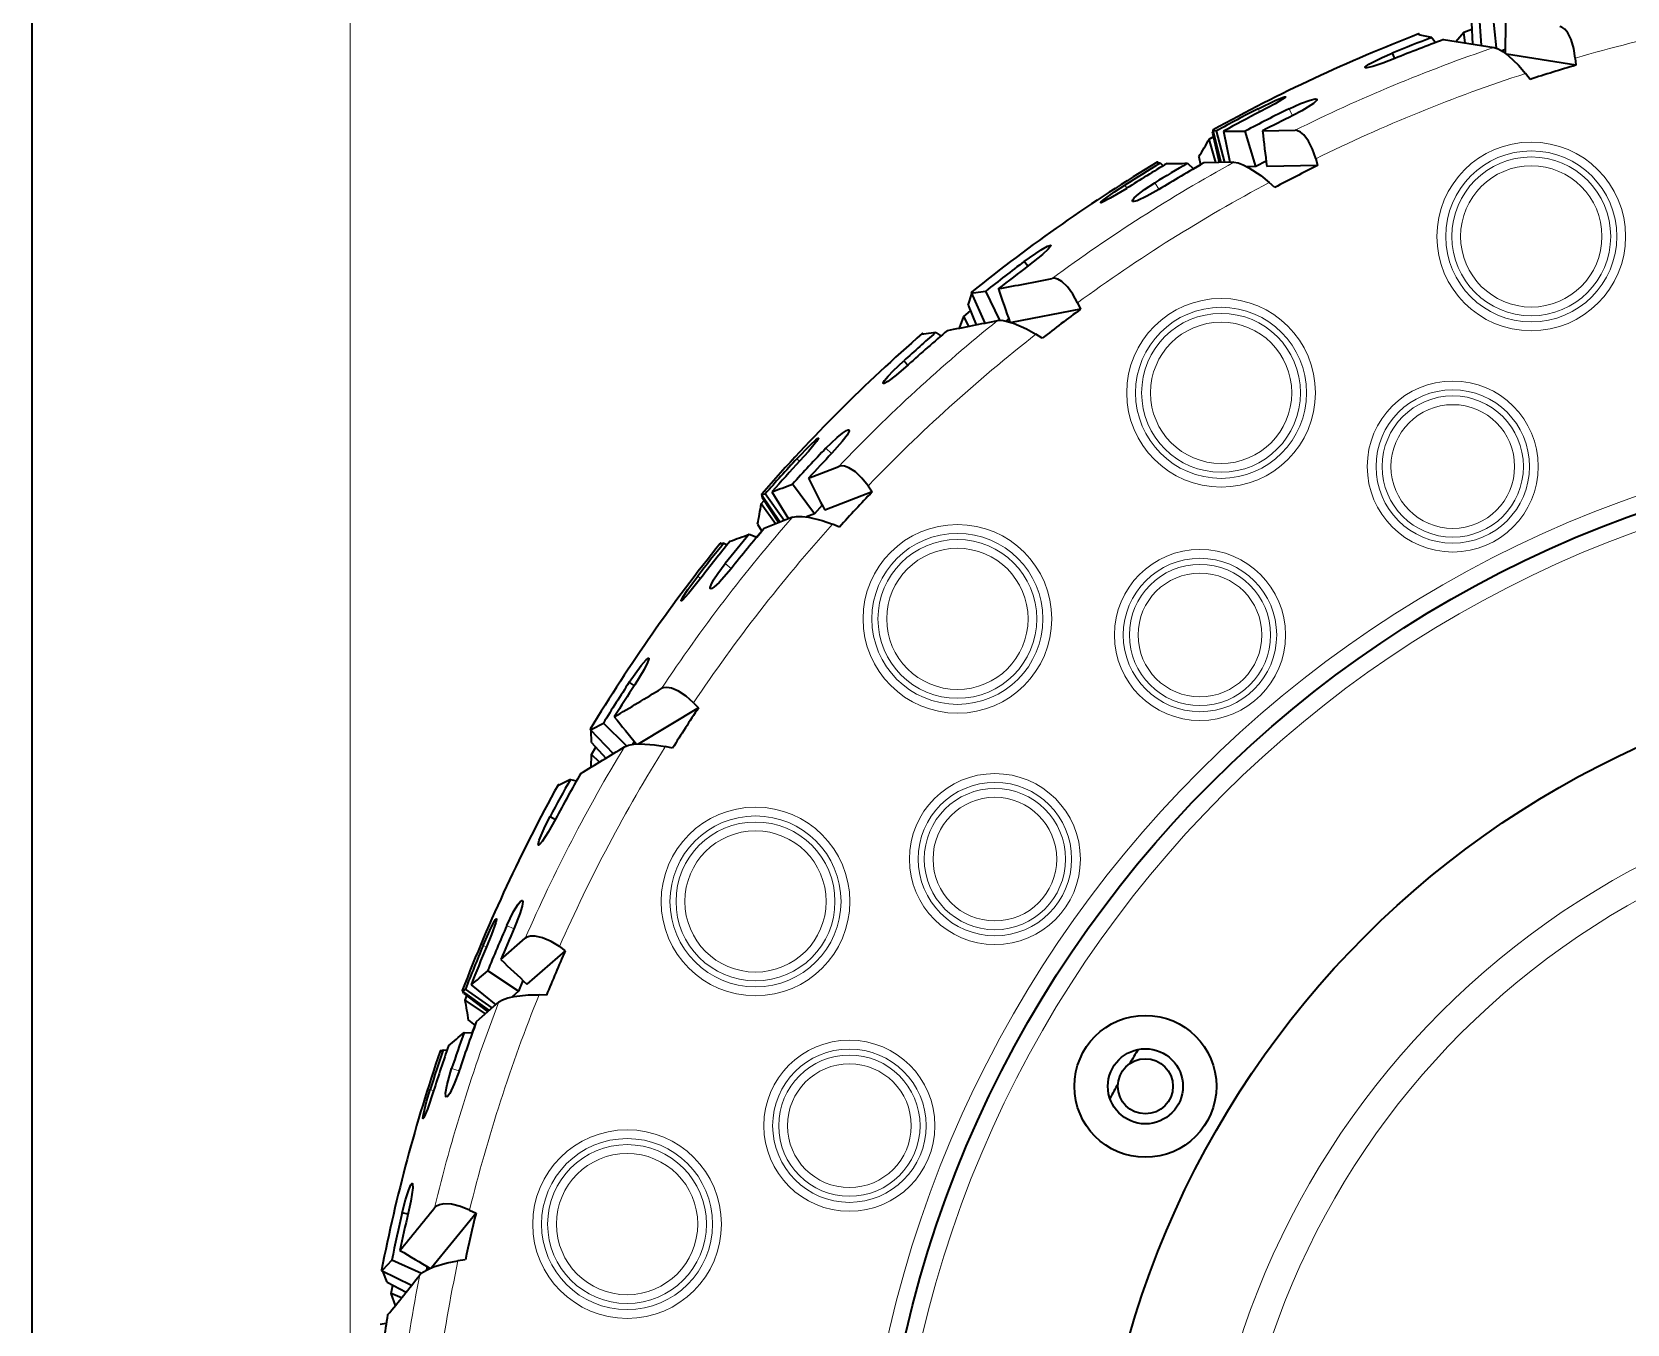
# Model space of a CAD drawing. Extents: x 2 to 295, y 3 to 209.
# Drawn here: x 6.13 to 53.88, y 124.07 to 162.77 of the extents above; entities that cross this region are included whole.
import ezdxf

# ---------------------------------------------------------------- set-up
doc = ezdxf.new("R2010")
doc.units = 0

msp = doc.modelspace()

# ---------------------------------------------------------------- linework, layer by layer
at = {"color": 7, "lineweight": 35}
msp.add_line((6.126, 200.299), (6.126, 5.1), dxfattribs=at)
at = {"color": 7, "lineweight": 13}
msp.add_line((15.659, 118.067), (15.659, 187.537), dxfattribs=at)
at = {"color": 7, "lineweight": 35, "ltscale": 0.024952}
for p, q in [((49.445, 163.361), (49.514, 162.365)), ((16.595, 125.672), (17.492, 125.233))]:
    msp.add_line(p, q, dxfattribs=at)
at = {"color": 7, "lineweight": 35, "ltscale": 0.006356}
for p, q in [((48.998, 162.766), (49.237, 162.851)), ((34.031, 154.251), (34.227, 154.413)), ((22.878, 141.13), (23.008, 141.349)), ((16.886, 124.987), (16.933, 125.237))]:
    msp.add_line(p, q, dxfattribs=at)
at = {"color": 7, "lineweight": 35, "ltscale": 0.015893}
for p, q in [((49.229, 163.039), (49.256, 162.404)), ((34.155, 154.587), (34.397, 153.999)), ((22.88, 141.488), (23.309, 141.019)), ((16.766, 125.324), (17.329, 125.03))]:
    msp.add_line(p, q, dxfattribs=at)
at = {"color": 7, "lineweight": 35, "ltscale": 0.024247}
for p, q in [((49.969, 162.289), (49.872, 163.254)), ((35.106, 154.135), (34.685, 155.008)), ((17.785, 125.589), (16.901, 125.988))]:
    msp.add_line(p, q, dxfattribs=at)
at = {"color": 7, "lineweight": 35, "ltscale": 1.72341e-05}
msp.add_line((47.643, 162.708), (47.643, 162.709), dxfattribs=at)
at = {"color": 7, "lineweight": 13, "ltscale": 0.000826157}
msp.add_line((47.663, 162.682), (47.643, 162.709), dxfattribs=at)
at = {"color": 7, "lineweight": 35, "ltscale": 0.00099536}
msp.add_line((47.679, 162.676), (47.655, 162.708), dxfattribs=at)
at = {"color": 7, "lineweight": 35, "ltscale": 0.004674}
for p, q in [((48.035, 162.599), (48.148, 162.451)), ((22.248, 140.384), (22.43, 140.343)), ((16.549, 124.07), (16.734, 124.094))]:
    msp.add_line(p, q, dxfattribs=at)
at = {"color": 7, "lineweight": 35, "ltscale": 0.00942}
for p, q in [((48.751, 162.481), (48.998, 162.766)), ((33.896, 153.899), (34.031, 154.251))]:
    msp.add_line(p, q, dxfattribs=at)
at = {"color": 7, "lineweight": 35, "ltscale": 0.008278}
for p, q in [((49.037, 162.437), (48.998, 162.766)), ((34.18, 153.956), (34.031, 154.251)), ((23.12, 140.904), (22.878, 141.13)), ((17.191, 124.857), (16.886, 124.987))]:
    msp.add_line(p, q, dxfattribs=at)
at = {"color": 7, "lineweight": 35, "ltscale": 0.004467}
for p, q in [((46.852, 162.135), (46.919, 161.969)), ((32.23, 152.924), (32.35, 152.791)), ((21.64, 139.268), (21.798, 139.184))]:
    msp.add_line(p, q, dxfattribs=at)
at = {"color": 7, "lineweight": 35, "ltscale": 0.002702}
for p, q in [((50.232, 162.24), (50.129, 162.206)), ((35.37, 154.179), (35.285, 154.112)), ((24.162, 141.521), (24.105, 141.429)), ((17.959, 125.793), (17.937, 125.687))]:
    msp.add_line(p, q, dxfattribs=at)
at = {"color": 7, "lineweight": 35, "ltscale": 0.05269}
for p, q in [((52.35, 161.772), (50.269, 162.106)), ((37.521, 154.464), (35.451, 154.065)), ((26.086, 142.524), (24.277, 141.442)), ((19.423, 127.394), (18.094, 125.758))]:
    msp.add_line(p, q, dxfattribs=at)
at = {"color": 7, "lineweight": 35, "ltscale": 0.005358}
for p, q in [((52.333, 161.986), (52.35, 161.772)), ((44.562, 158.974), (44.616, 158.767)), ((37.432, 154.659), (37.521, 154.464)), ((31.159, 149.171), (31.281, 148.994)), ((25.935, 142.677), (26.086, 142.524)), ((19.23, 127.486), (19.423, 127.394))]:
    msp.add_line(p, q, dxfattribs=at)
at = {"color": 7, "lineweight": 35, "ltscale": 0.005588}
for p, q in [((50.977, 161.349), (50.839, 161.525)), ((43.336, 158.112), (43.17, 158.261)), ((36.375, 153.597), (36.185, 153.715)), ((25.305, 141.318), (25.086, 141.364)), ((21.533, 133.926), (21.31, 133.934)), ((19.102, 125.993), (18.881, 125.961))]:
    msp.add_line(p, q, dxfattribs=at)
at = {"color": 7, "lineweight": 13, "ltscale": 0.002726}
for p, q in [((42.885, 160.371), (42.836, 160.468)), ((38.847, 158.18), (38.905, 158.088)), ((29.106, 149.91), (29.026, 149.984)), ((26.06, 146.47), (26.147, 146.403)), ((19.735, 135.367), (19.635, 135.41)), ((18.05, 131.093), (18.154, 131.06))]:
    msp.add_line(p, q, dxfattribs=at)
at = {"color": 7, "lineweight": 13, "ltscale": 0.005854}
for p, q in [((43.867, 160.26), (43.763, 160.47)), ((39.746, 158.252), (39.869, 158.052)), ((30.066, 150.141), (29.897, 150.303)), ((26.881, 146.845), (27.064, 146.699)), ((20.559, 135.912), (20.344, 136.007)), ((18.693, 131.726), (18.915, 131.652))]:
    msp.add_line(p, q, dxfattribs=at)
at = {"color": 7, "lineweight": 35, "ltscale": 0.003389}
for p, q in [((41.373, 159.561), (41.491, 159.627)), ((27.962, 148.632), (28.05, 148.734))]:
    msp.add_line(p, q, dxfattribs=at)
at = {"color": 7, "lineweight": 35, "ltscale": 0.018344}
for p, q in [((41.568, 158.854), (41.373, 159.561)), ((28.387, 148.034), (27.962, 148.632)), ((19.702, 133.358), (19.097, 133.774))]:
    msp.add_line(p, q, dxfattribs=at)
at = {"color": 7, "lineweight": 35, "ltscale": 0.001422}
msp.add_line((41.466, 159.737), (41.489, 159.788), dxfattribs=at)
at = {"color": 7, "lineweight": 35, "ltscale": 0.02259}
for p, q in [((41.466, 159.737), (41.671, 158.857)), ((19.056, 133.968), (19.779, 133.426))]:
    msp.add_line(p, q, dxfattribs=at)
at = {"color": 7, "lineweight": 35, "ltscale": 0.024953}
for p, q in [((41.479, 159.827), (41.719, 158.858)), ((34.248, 154.963), (34.653, 154.051)), ((27.971, 148.917), (28.528, 148.089)), ((22.839, 141.874), (23.532, 141.155)), ((19.008, 134.046), (19.815, 133.458))]:
    msp.add_line(p, q, dxfattribs=at)
at = {"color": 7, "lineweight": 35, "ltscale": 1.66456e-05}
msp.add_line((41.487, 159.836), (41.487, 159.836), dxfattribs=at)
at = {"color": 7, "lineweight": 35, "ltscale": 0.024445}
msp.add_line((41.843, 158.861), (41.588, 159.805), dxfattribs=at)
at = {"color": 7, "lineweight": 35, "ltscale": 0.023772}
for p, q in [((41.801, 159.797), (41.987, 158.864)), ((28.283, 148.999), (28.777, 148.187)), ((19.274, 134.23), (20.016, 133.636))]:
    msp.add_line(p, q, dxfattribs=at)
at = {"color": 7, "lineweight": 35, "ltscale": 0.027697}
for p, q in [((42.767, 158.736), (42.451, 159.798)), ((29.554, 148.333), (28.893, 149.223)), ((20.695, 134.038), (19.771, 134.648))]:
    msp.add_line(p, q, dxfattribs=at)
at = {"color": 7, "lineweight": 35, "ltscale": 0.024304}
for p, q in [((42.969, 159.806), (43.941, 159.824)), ((29.378, 149.407), (30.285, 149.757)), ((20.163, 134.988), (20.896, 135.626))]:
    msp.add_line(p, q, dxfattribs=at)
at = {"color": 7, "lineweight": 35, "ltscale": 0.006104}
for p, q in [((41.062, 159.03), (41.112, 158.791)), ((27.851, 148.026), (27.98, 147.819)), ((19.201, 133.168), (19.393, 133.017))]:
    msp.add_line(p, q, dxfattribs=at)
at = {"color": 7, "lineweight": 35, "ltscale": 1.71897e-05}
msp.add_line((39.817, 158.871), (39.818, 158.872), dxfattribs=at)
at = {"color": 7, "lineweight": 13, "ltscale": 0.000827229}
msp.add_line((39.842, 158.849), (39.818, 158.872), dxfattribs=at)
at = {"color": 7, "lineweight": 35, "ltscale": 0.000997392}
msp.add_line((39.858, 158.846), (39.83, 158.873), dxfattribs=at)
at = {"color": 7, "lineweight": 35, "ltscale": 0.002834}
for p, q in [((39.913, 158.84), (39.996, 158.763)), ((26.837, 147.455), (26.941, 147.41)), ((18.443, 132.284), (18.556, 132.278))]:
    msp.add_line(p, q, dxfattribs=at)
at = {"color": 7, "lineweight": 35, "ltscale": 0.006162}
for p, q in [((40.722, 158.836), (40.906, 158.672)), ((27.598, 147.728), (27.827, 147.637)), ((19.065, 132.801), (19.312, 132.793))]:
    msp.add_line(p, q, dxfattribs=at)
at = {"color": 7, "lineweight": 35, "ltscale": 0.005957}
msp.add_line((40.906, 158.673), (41.112, 158.792), dxfattribs=at)
at = {"color": 7, "lineweight": 35, "ltscale": 0.022654}
for p, q in [((42.113, 158.868), (41.207, 158.845)), ((20.11, 133.719), (19.43, 133.12))]:
    msp.add_line(p, q, dxfattribs=at)
at = {"color": 7, "lineweight": 35, "ltscale": 0.006423}
for p, q in [((42.766, 158.736), (42.51, 158.734)), ((29.554, 148.333), (29.313, 148.243)), ((20.695, 134.038), (20.5, 133.871))]:
    msp.add_line(p, q, dxfattribs=at)
at = {"color": 7, "lineweight": 35, "ltscale": 0.008767}
for p, q in [((43.076, 158.901), (42.766, 158.736)), ((29.788, 148.594), (29.554, 148.333)), ((20.827, 134.363), (20.695, 134.038))]:
    msp.add_line(p, q, dxfattribs=at)
at = {"color": 7, "lineweight": 35, "ltscale": 0.038008}
for p, q in [((44.616, 158.767), (43.096, 158.74)), ((31.281, 148.994), (29.861, 148.45)), ((22.092, 135.25), (20.945, 134.253))]:
    msp.add_line(p, q, dxfattribs=at)
at = {"color": 7, "lineweight": 35, "ltscale": 0.004472}
msp.add_line((35.942, 155.753), (35.835, 155.896), dxfattribs=at)
at = {"color": 7, "lineweight": 35, "ltscale": 0.008937}
for p, q in [((34.155, 154.587), (34.264, 154.927)), ((22.88, 141.488), (22.867, 141.846)), ((16.766, 125.324), (16.631, 125.655))]:
    msp.add_line(p, q, dxfattribs=at)
at = {"color": 7, "lineweight": 35, "ltscale": 1.65621e-05}
msp.add_line((34.254, 154.974), (34.254, 154.973), dxfattribs=at)
at = {"color": 7, "lineweight": 35, "ltscale": 1.71197e-05}
msp.add_line((32.777, 153.734), (32.778, 153.734), dxfattribs=at)
at = {"color": 7, "lineweight": 13, "ltscale": 0.000826126}
msp.add_line((32.805, 153.716), (32.778, 153.734), dxfattribs=at)
at = {"color": 7, "lineweight": 35, "ltscale": 0.000995385}
msp.add_line((32.822, 153.715), (32.789, 153.738), dxfattribs=at)
at = {"color": 7, "lineweight": 35, "ltscale": 0.004673}
msp.add_line((33.183, 153.765), (33.34, 153.664), dxfattribs=at)
at = {"color": 7, "lineweight": 35, "ltscale": 1.69239e-05}
msp.add_line((27.975, 148.929), (27.975, 148.929), dxfattribs=at)
at = {"color": 7, "lineweight": 35, "ltscale": 0.001423}
for p, q in [((27.989, 148.828), (27.993, 148.885)), ((19.056, 133.968), (19.04, 134.023))]:
    msp.add_line(p, q, dxfattribs=at)
at = {"color": 7, "lineweight": 35, "ltscale": 0.022591}
msp.add_line((27.989, 148.828), (28.483, 148.071), dxfattribs=at)
at = {"color": 7, "lineweight": 35, "ltscale": 0.024444}
for p, q in [((28.643, 148.134), (28.081, 148.934)), ((19.908, 133.54), (19.106, 134.1))]:
    msp.add_line(p, q, dxfattribs=at)
at = {"color": 7, "lineweight": 35, "ltscale": 0.022655}
msp.add_line((28.894, 148.233), (28.051, 147.902), dxfattribs=at)
at = {"color": 7, "lineweight": 35, "ltscale": 0.005958}
for p, q in [((27.826, 147.637), (27.98, 147.819)), ((19.311, 132.793), (19.392, 133.017))]:
    msp.add_line(p, q, dxfattribs=at)
at = {"color": 7, "lineweight": 35, "ltscale": 0.005589}
msp.add_line((30.303, 147.941), (30.095, 148.025), dxfattribs=at)
at = {"color": 7, "lineweight": 35, "ltscale": 1.7218e-05}
msp.add_line((26.736, 147.451), (26.736, 147.452), dxfattribs=at)
at = {"color": 7, "lineweight": 13, "ltscale": 0.000827227}
msp.add_line((26.767, 147.438), (26.736, 147.452), dxfattribs=at)
at = {"color": 7, "lineweight": 35, "ltscale": 0.000997494}
msp.add_line((26.783, 147.441), (26.747, 147.458), dxfattribs=at)
at = {"color": 7, "lineweight": 35, "ltscale": 0.004473}
for p, q in [((24.161, 143.196), (24.011, 143.294)), ((17.385, 127.367), (17.211, 127.407))]:
    msp.add_line(p, q, dxfattribs=at)
at = {"color": 7, "lineweight": 35, "ltscale": 1.63524e-05}
msp.add_line((22.841, 141.886), (22.841, 141.886), dxfattribs=at)
at = {"color": 7, "lineweight": 35, "ltscale": 0.024248}
msp.add_line((23.929, 141.389), (23.234, 142.066), dxfattribs=at)
at = {"color": 7, "lineweight": 35, "ltscale": 0.009419}
for p, q in [((22.872, 140.754), (22.878, 141.13)), ((17.009, 124.631), (16.886, 124.987))]:
    msp.add_line(p, q, dxfattribs=at)
at = {"color": 7, "lineweight": 35, "ltscale": 1.70812e-05}
msp.add_line((21.877, 140.216), (21.878, 140.216), dxfattribs=at)
at = {"color": 7, "lineweight": 13, "ltscale": 0.000826297}
msp.add_line((21.91, 140.208), (21.878, 140.216), dxfattribs=at)
at = {"color": 7, "lineweight": 35, "ltscale": 0.000994221}
msp.add_line((21.926, 140.214), (21.887, 140.223), dxfattribs=at)
at = {"color": 7, "lineweight": 35, "ltscale": 0.005359}
msp.add_line((21.918, 135.375), (22.092, 135.25), dxfattribs=at)
at = {"color": 7, "lineweight": 35, "ltscale": 1.63643e-05}
msp.add_line((19.008, 134.059), (19.008, 134.058), dxfattribs=at)
at = {"color": 7, "lineweight": 35, "ltscale": 0.00339}
msp.add_line((19.097, 133.774), (19.146, 133.901), dxfattribs=at)
at = {"color": 7, "lineweight": 35, "ltscale": 1.6981e-05}
msp.add_line((18.349, 132.246), (18.35, 132.247), dxfattribs=at)
at = {"color": 7, "lineweight": 13, "ltscale": 0.00082717}
msp.add_line((18.383, 132.244), (18.35, 132.247), dxfattribs=at)
at = {"color": 7, "lineweight": 35, "ltscale": 0.000997552}
msp.add_line((18.397, 132.253), (18.357, 132.256), dxfattribs=at)
at = {"color": 7, "lineweight": 35, "ltscale": 1.63777e-05}
msp.add_line((16.593, 125.684), (16.593, 125.684), dxfattribs=at)
at = {"color": 7, "lineweight": 35}
for points in [[(52.333, 161.986), (52.291, 162.278), (52.212, 162.539), (52.107, 162.745), (52.018, 162.85), (51.925, 162.914), (51.869, 162.93)], [(47.635, 162.697), (47.634, 162.7), (47.634, 162.701), (47.635, 162.704), (47.637, 162.705), (47.643, 162.708)], [(48.035, 162.599), (47.689, 162.673), (47.644, 162.69), (47.637, 162.695), (47.635, 162.697)], [(46.039, 161.703), (46.037, 161.709), (46.038, 161.713), (46.045, 161.724), (46.067, 161.746), (46.153, 161.804), (46.555, 162.007), (46.852, 162.135)], [(46.93, 161.974), (46.573, 161.837), (46.271, 161.738), (46.096, 161.697), (46.051, 161.697), (46.042, 161.701), (46.039, 161.703)], [(49.903, 162.306), (50.023, 162.266), (50.165, 162.183), (50.318, 162.067), (50.627, 161.773), (50.839, 161.525)], [(42.836, 160.468), (43.365, 160.724), (43.566, 160.807), (43.625, 160.825), (43.644, 160.828), (43.65, 160.827), (43.652, 160.826), (43.653, 160.824)], [(43.653, 160.824), (43.653, 160.823), (43.653, 160.82), (43.645, 160.81), (43.569, 160.753), (43.347, 160.619), (42.89, 160.374)], [(43.763, 160.47), (44.106, 160.625), (44.393, 160.729), (44.543, 160.761), (44.583, 160.757), (44.592, 160.752), (44.597, 160.742)], [(44.597, 160.742), (44.597, 160.734), (44.588, 160.714), (44.491, 160.622), (44.143, 160.404), (43.88, 160.266)], [(41.479, 159.827), (41.48, 159.826), (41.481, 159.823), (41.484, 159.822), (41.493, 159.818), (41.588, 159.805)], [(44.562, 158.974), (44.469, 159.254), (44.347, 159.498), (44.207, 159.683), (44.102, 159.771), (43.998, 159.817), (43.941, 159.824)], [(39.812, 158.859), (39.81, 158.861), (39.81, 158.863), (39.811, 158.865), (39.812, 158.867), (39.817, 158.871)], [(39.913, 158.84), (39.829, 158.851), (39.816, 158.856), (39.812, 158.859)], [(42.113, 158.868), (42.238, 158.849), (42.392, 158.791), (42.563, 158.704), (42.918, 158.468), (43.17, 158.261)], [(38.127, 157.654), (38.127, 157.655), (38.126, 157.657), (38.127, 157.66), (38.132, 157.668), (38.21, 157.74), (38.538, 157.977), (38.847, 158.18)], [(38.901, 158.085), (38.411, 157.787), (38.161, 157.659), (38.134, 157.652), (38.129, 157.653), (38.127, 157.654)], [(39.076, 157.694), (39.071, 157.705), (39.071, 157.716), (39.081, 157.738), (39.13, 157.799), (39.255, 157.911), (39.434, 158.046), (39.746, 158.252)], [(39.863, 158.049), (39.506, 157.846), (39.22, 157.715), (39.111, 157.687), (39.089, 157.688), (39.076, 157.694)], [(35.835, 155.896), (36.338, 156.244), (36.535, 156.354), (36.596, 156.377), (36.616, 156.379), (36.623, 156.378), (36.627, 156.376), (36.629, 156.372)], [(36.629, 156.372), (36.63, 156.366), (36.624, 156.35), (36.552, 156.261), (36.38, 156.102), (35.965, 155.77)], [(37.432, 154.659), (37.292, 154.918), (37.129, 155.138), (36.959, 155.295), (36.84, 155.363), (36.73, 155.391), (36.673, 155.388)], [(34.248, 154.963), (34.249, 154.961), (34.256, 154.958), (34.302, 154.956), (34.685, 155.008)], [(35.038, 154.129), (35.165, 154.132), (35.327, 154.102), (35.511, 154.046), (35.901, 153.875), (36.185, 153.715)], [(32.774, 153.72), (32.772, 153.723), (32.771, 153.724), (32.771, 153.727), (32.773, 153.729), (32.777, 153.734)], [(33.183, 153.765), (32.833, 153.716), (32.785, 153.717), (32.777, 153.719), (32.774, 153.72)], [(31.614, 152.24), (31.611, 152.244), (31.61, 152.247), (31.61, 152.256), (31.618, 152.276), (31.654, 152.333), (31.76, 152.46), (31.915, 152.624), (32.23, 152.924)], [(32.359, 152.799), (32.002, 152.493), (31.751, 152.303), (31.646, 152.244), (31.626, 152.238), (31.618, 152.239), (31.614, 152.24)], [(29.026, 149.984), (29.437, 150.407), (29.597, 150.553), (29.646, 150.59), (29.663, 150.599), (29.668, 150.6), (29.671, 150.6), (29.673, 150.598)], [(29.673, 150.598), (29.673, 150.597), (29.673, 150.595), (29.67, 150.582), (29.617, 150.502), (29.373, 150.207), (29.11, 149.914)], [(29.897, 150.303), (30.23, 150.624), (30.393, 150.757), (30.514, 150.836), (30.559, 150.852), (30.574, 150.853), (30.582, 150.85), (30.588, 150.844)], [(30.588, 150.844), (30.59, 150.837), (30.589, 150.814), (30.529, 150.696), (30.386, 150.501), (30.077, 150.152)], [(31.159, 149.171), (30.977, 149.402), (30.778, 149.59), (30.583, 149.715), (30.455, 149.762), (30.341, 149.77), (30.285, 149.757)], [(27.971, 148.917), (27.972, 148.917), (27.974, 148.915), (27.977, 148.914), (27.987, 148.914), (28.081, 148.934)], [(28.894, 148.233), (29.019, 148.258), (29.183, 148.257), (29.374, 148.233), (29.788, 148.133), (30.095, 148.025)], [(26.735, 147.438), (26.733, 147.44), (26.732, 147.441), (26.732, 147.444), (26.732, 147.446), (26.736, 147.451)], [(26.837, 147.455), (26.753, 147.437), (26.739, 147.437), (26.735, 147.438)], [(26.442, 146.092), (26.433, 146.1), (26.43, 146.111), (26.432, 146.135), (26.457, 146.209), (26.536, 146.357), (26.659, 146.546), (26.881, 146.845)], [(27.06, 146.694), (26.698, 146.28), (26.541, 146.138), (26.485, 146.101), (26.453, 146.09), (26.442, 146.092)], [(25.564, 145.729), (25.563, 145.73), (25.562, 145.732), (25.562, 145.735), (25.564, 145.744), (25.612, 145.837), (25.764, 146.067), (26.06, 146.47)], [(26.144, 146.4), (25.785, 145.952), (25.594, 145.746), (25.571, 145.73), (25.566, 145.729), (25.564, 145.729)], [(24.011, 143.294), (24.365, 143.792), (24.513, 143.963), (24.562, 144.005), (24.58, 144.015), (24.587, 144.016), (24.591, 144.015), (24.594, 144.013)], [(24.594, 144.013), (24.597, 144.007), (24.597, 143.99), (24.56, 143.882), (24.453, 143.673), (24.176, 143.22)], [(25.935, 142.677), (25.715, 142.873), (25.487, 143.023), (25.273, 143.113), (25.138, 143.137), (25.025, 143.125), (24.973, 143.102)], [(22.839, 141.874), (22.841, 141.873), (22.848, 141.872), (22.892, 141.886), (23.234, 142.066)], [(23.867, 141.36), (23.985, 141.406), (24.147, 141.434), (24.339, 141.444), (24.764, 141.417), (25.086, 141.364)], [(21.879, 140.202), (21.876, 140.203), (21.875, 140.204), (21.875, 140.207), (21.875, 140.21), (21.877, 140.216)], [(22.248, 140.384), (21.936, 140.218), (21.891, 140.202), (21.882, 140.202), (21.879, 140.202)], [(21.295, 138.414), (21.29, 138.417), (21.288, 138.421), (21.286, 138.434), (21.289, 138.464), (21.317, 138.564), (21.494, 138.978), (21.64, 139.268)], [(21.804, 139.195), (21.587, 138.807), (21.403, 138.521), (21.324, 138.429), (21.307, 138.417), (21.3, 138.414), (21.295, 138.414)], [(20.344, 136.007), (20.548, 136.423), (20.688, 136.65), (20.743, 136.719), (20.779, 136.75), (20.793, 136.755), (20.801, 136.755), (20.809, 136.752)], [(20.809, 136.752), (20.814, 136.745), (20.82, 136.723), (20.804, 136.591), (20.736, 136.359), (20.565, 135.927)], [(19.635, 135.41), (19.876, 135.947), (19.977, 136.139), (20.01, 136.19), (20.023, 136.204), (20.028, 136.208), (20.03, 136.208), (20.033, 136.208)], [(20.033, 136.208), (20.033, 136.207), (20.035, 136.205), (20.035, 136.191), (20.013, 136.098), (19.886, 135.738), (19.737, 135.372)], [(21.918, 135.375), (21.667, 135.53), (21.416, 135.638), (21.19, 135.689), (21.053, 135.689), (20.944, 135.658), (20.896, 135.626)], [(19.008, 134.046), (19.009, 134.046), (19.012, 134.045), (19.015, 134.045), (19.024, 134.048), (19.106, 134.1)], [(20.11, 133.719), (20.218, 133.785), (20.373, 133.84), (20.56, 133.883), (20.984, 133.931), (21.31, 133.934)], [(18.443, 132.284), (18.371, 132.238), (18.358, 132.233), (18.353, 132.233)], [(18.538, 130.868), (18.527, 130.872), (18.521, 130.881), (18.514, 130.904), (18.512, 130.982), (18.556, 131.244), (18.693, 131.726)], [(18.913, 131.645), (18.77, 131.261), (18.635, 130.977), (18.569, 130.885), (18.552, 130.872), (18.538, 130.868)], [(17.837, 130.227), (17.836, 130.227), (17.835, 130.229), (17.833, 130.231), (17.832, 130.24), (17.845, 130.345), (17.944, 130.738), (18.05, 131.093)], [(18.153, 131.055), (17.969, 130.512), (17.86, 130.253), (17.843, 130.23), (17.839, 130.227), (17.837, 130.227)], [(17.211, 127.407), (17.309, 127.789), (17.407, 128.096), (17.472, 128.245), (17.497, 128.278), (17.505, 128.283), (17.508, 128.283), (17.513, 128.282)], [(17.513, 128.282), (17.517, 128.278), (17.524, 128.262), (17.526, 128.148), (17.467, 127.748), (17.391, 127.394)], [(19.23, 127.486), (18.956, 127.595), (18.69, 127.658), (18.459, 127.669), (18.324, 127.645), (18.222, 127.596), (18.18, 127.556)], [(16.595, 125.672), (16.597, 125.672), (16.604, 125.673), (16.641, 125.702), (16.901, 125.988)], [(17.737, 125.541), (17.832, 125.625), (17.975, 125.706), (18.152, 125.781), (18.561, 125.902), (18.881, 125.961)]]:
    msp.add_lwpolyline(points, dxfattribs=at)
at = {"color": 7, "lineweight": 13}
for centre, radius in [((51.014, 156.645), 2.825), ((51.014, 156.645), 2.561), ((51.014, 156.645), 2.379), ((51.014, 156.645), 2.115), ((41.728, 151.961), 2.825), ((41.728, 151.961), 2.561), ((41.728, 151.961), 2.379), ((41.728, 151.961), 2.115), ((48.664, 149.754), 2.561), ((48.664, 149.754), 2.297), ((48.664, 149.754), 2.115), ((48.664, 149.754), 1.852), ((65.659, 116.067), 34.75), ((65.659, 116.067), 33.75), ((33.834, 145.191), 2.825), ((33.834, 145.191), 2.561), ((33.834, 145.191), 2.379), ((33.834, 145.191), 2.115), ((41.096, 144.708), 2.561), ((41.096, 144.708), 2.297), ((41.096, 144.708), 2.115), ((41.096, 144.708), 1.852), ((34.956, 137.997), 2.561), ((65.659, 116.067), 24.536), ((34.956, 137.997), 2.297), ((34.956, 137.997), 2.115), ((27.789, 136.728), 2.825), ((34.956, 137.997), 1.852), ((65.659, 116.067), 23.662), ((27.789, 136.728), 2.561), ((27.789, 136.728), 2.379), ((27.789, 136.728), 2.115), ((30.6, 130.012), 2.561), ((30.6, 130.012), 2.297), ((30.6, 130.012), 2.115), ((30.6, 130.012), 1.852), ((23.945, 127.065), 2.825), ((23.945, 127.065), 2.561), ((23.945, 127.065), 2.379), ((23.945, 127.065), 2.115)]:
    msp.add_circle(centre, radius, dxfattribs=at)
at = {"color": 7, "lineweight": 35}
for centre, radius in [((65.659, 116.067), 34.25), ((65.659, 116.067), 27.75), ((39.462, 131.192), 2.125), ((39.462, 131.192), 1.125), ((39.462, 131.192), 0.825)]:
    msp.add_circle(centre, radius, dxfattribs=at)
at = {"color": 7, "lineweight": 13}
for radius, start, end in [(47.813, 98.0578, 106.1835), (48.85, 108.8171, 116.3972), (47.813, 108.0578, 116.1835), (48.85, 118.8171, 126.3972), (47.813, 118.0578, 126.1835), (48.85, 128.8171, 136.3972), (47.813, 128.0578, 136.1835), (48.85, 138.8171, 146.3972), (47.813, 138.0578, 146.1835), (48.85, 148.8171, 156.3972), (47.813, 148.0578, 156.1835), (48.85, 158.8171, 166.3972), (47.813, 158.0578, 166.1835), (47.813, 168.0578, 176.1835), (48.85, 168.8171, 176.3972)]:
    msp.add_arc((65.659, 116.067), radius, start, end, dxfattribs=at)
at = {"color": 7, "lineweight": 35}
for centre, radius, start, end in [((271.531, 159.552), 221.315, 179.05831, 179.331), ((65.659, 116.067), 50, 111.1207, 118.9105), ((65.903, 115.358), 50.507, 110.719, 112.1603), ((65.981, 115.132), 50.567, 110.3634, 112.1322), ((47.65, 162.7), 0.0106, 56.9918, 124.899), ((68.911, 291.457), 130.542, 260.95373, 261.6277), ((65.659, 116.067), 47.603, 106.2356, 107.9654), ((65.659, 116.067), 49.924, 117.2048, 118.8261), ((65.659, 116.067), 49.508, 116.2495, 117.956), ((65.659, 116.067), 49.815, 117.1986, 118.6166), ((65.659, 116.067), 49.274, 116.2315, 117.419), ((23.396, 169.729), 20.653, 328.7992, 330.5067), ((41.49, 159.825), 0.0106, 105.1569, 172.8275), ((42.077, 183.481), 23.686, 269.3321, 270.9037), ((213.417, 179.521), 171.584, 186.59814, 186.95632), ((65.659, 116.067), 50, 121.1207, 128.9105), ((65.659, 116.067), 49.924, 121.0447, 122.4844), ((65.659, 116.067), 49.815, 120.8523, 122.4899), ((65.659, 116.067), 49.508, 120.2454, 121.5618), ((39.826, 158.864), 0.0106, 67.1222, 134.857), ((65.659, 116.067), 49.274, 119.7526, 121.5693), ((40.305, 179.318), 20.486, 269.4641, 271.1677), ((65.659, 116.067), 47.603, 116.2356, 117.9654), ((66.133, 115.483), 50.51, 126.8586, 128.5066), ((66.283, 115.298), 50.569, 126.837, 128.1311), ((3.212, 323.564), 171.473, 280.70329, 281.25281), ((34.258, 154.963), 0.0106, 115.1129, 182.8644), ((244.243, 227.341), 221.315, 199.05831, 199.331), ((65.659, 116.067), 47.603, 126.2356, 127.9654), ((66.282, 115.299), 50.567, 130.3634, 132.1322), ((8.794, 281.707), 130.25, 280.94863, 281.62411), ((65.659, 116.067), 50, 131.1207, 138.9105), ((66.131, 115.484), 50.507, 130.719, 132.1603), ((32.786, 153.728), 0.0106, 76.9918, 144.899), ((65.659, 116.067), 49.924, 137.2048, 138.8261), ((65.659, 116.067), 49.508, 136.2495, 137.956), ((65.659, 116.067), 49.274, 136.2315, 137.419), ((65.659, 116.067), 49.815, 137.1986, 138.6166), ((20.442, 171.35), 23.686, 289.3321, 290.9037), ((182.803, 226.231), 171.584, 206.59813, 206.95632), ((7.592, 152.038), 20.653, 348.7992, 350.5067), ((27.981, 148.92), 0.0106, 125.1569, 192.8275), ((65.659, 116.067), 47.603, 136.2356, 137.9654), ((65.659, 116.067), 49.508, 140.2454, 141.5618), ((20.201, 166.831), 20.486, 289.4641, 291.1677), ((65.659, 116.067), 49.274, 139.7526, 141.5693), ((65.659, 116.067), 50, 141.1207, 148.9105), ((65.659, 116.067), 49.924, 141.0447, 142.4844), ((65.659, 116.067), 49.815, 140.8523, 142.4899), ((26.746, 147.447), 0.0106, 87.1222, 154.857), ((65.659, 116.067), 34.25, 241.3521, 61.3521), ((66.304, 115.68), 50.51, 146.8586, 148.5066), ((66.508, 115.557), 50.569, 146.837, 148.1311), ((-63.99, 289.692), 171.473, 300.70328, 301.25281), ((65.659, 116.067), 47.603, 146.2356, 147.9654), ((22.849, 141.878), 0.0106, 135.1129, 202.8644), ((195.415, 281.71), 221.315, 219.05831, 219.331), ((-44.589, 252.514), 130.542, 300.95373, 301.62769), ((66.507, 115.558), 50.567, 150.3634, 152.1322), ((65.659, 116.067), 50, 151.1207, 158.9105), ((66.302, 115.681), 50.507, 150.719, 152.1603), ((21.888, 140.213), 0.0104, 95.8107, 164.8537), ((65.659, 116.067), 49.508, 156.2495, 157.956), ((65.659, 116.067), 49.274, 156.2315, 157.419), ((65.659, 116.067), 49.924, 157.2048, 158.8261), ((65.659, 116.067), 49.815, 157.1986, 158.6166), ((65.659, 116.067), 47.603, 156.2356, 157.9654), ((138.061, 259.653), 171.584, 226.59813, 226.95632), ((4.262, 152.55), 23.686, 309.3321, 310.9037), ((19.017, 134.052), 0.0106, 145.1568, 212.8275), ((-1.209, 130.008), 20.653, 8.7992, 10.5067), ((5.58, 148.222), 20.486, 309.4641, 311.1677), ((65.659, 116.067), 49.508, 160.2454, 161.5618), ((65.659, 116.067), 49.274, 159.7526, 161.5693), ((65.659, 116.067), 49.815, 160.8523, 162.4899), ((65.659, 116.067), 31, 148.431, 149.3569), ((65.659, 116.067), 50, 161.1207, 168.9105), ((65.659, 116.067), 49.924, 161.0447, 162.4844), ((18.36, 132.246), 0.0106, 107.1222, 174.857), ((65.659, 116.067), 31, 150.6431, 151.5689), ((65.659, 116.067), 12.5, 106.738, 360), ((-115.555, 234.879), 171.473, 320.70329, 321.25281), ((66.398, 115.924), 50.51, 166.8586, 168.5066), ((66.631, 115.878), 50.569, 166.837, 168.1311), ((65.659, 116.067), 47.603, 166.2356, 167.9654), ((130.937, 316.099), 221.315, 239.0583, 239.33101), ((16.603, 125.679), 0.0106, 155.1129, 222.8644), ((-84.607, 206.578), 130.542, 320.95373, 321.62769), ((66.63, 115.879), 50.567, 170.3634, 172.1321)]:
    msp.add_arc(centre, radius, start, end, dxfattribs=at)
msp.add_ellipse((23.161, 136.879), major_axis=(4.811, 4.645), ratio=0.025159, start_param=3.092535, end_param=3.164319, dxfattribs=at)

doc.saveas('drawing.dxf')
